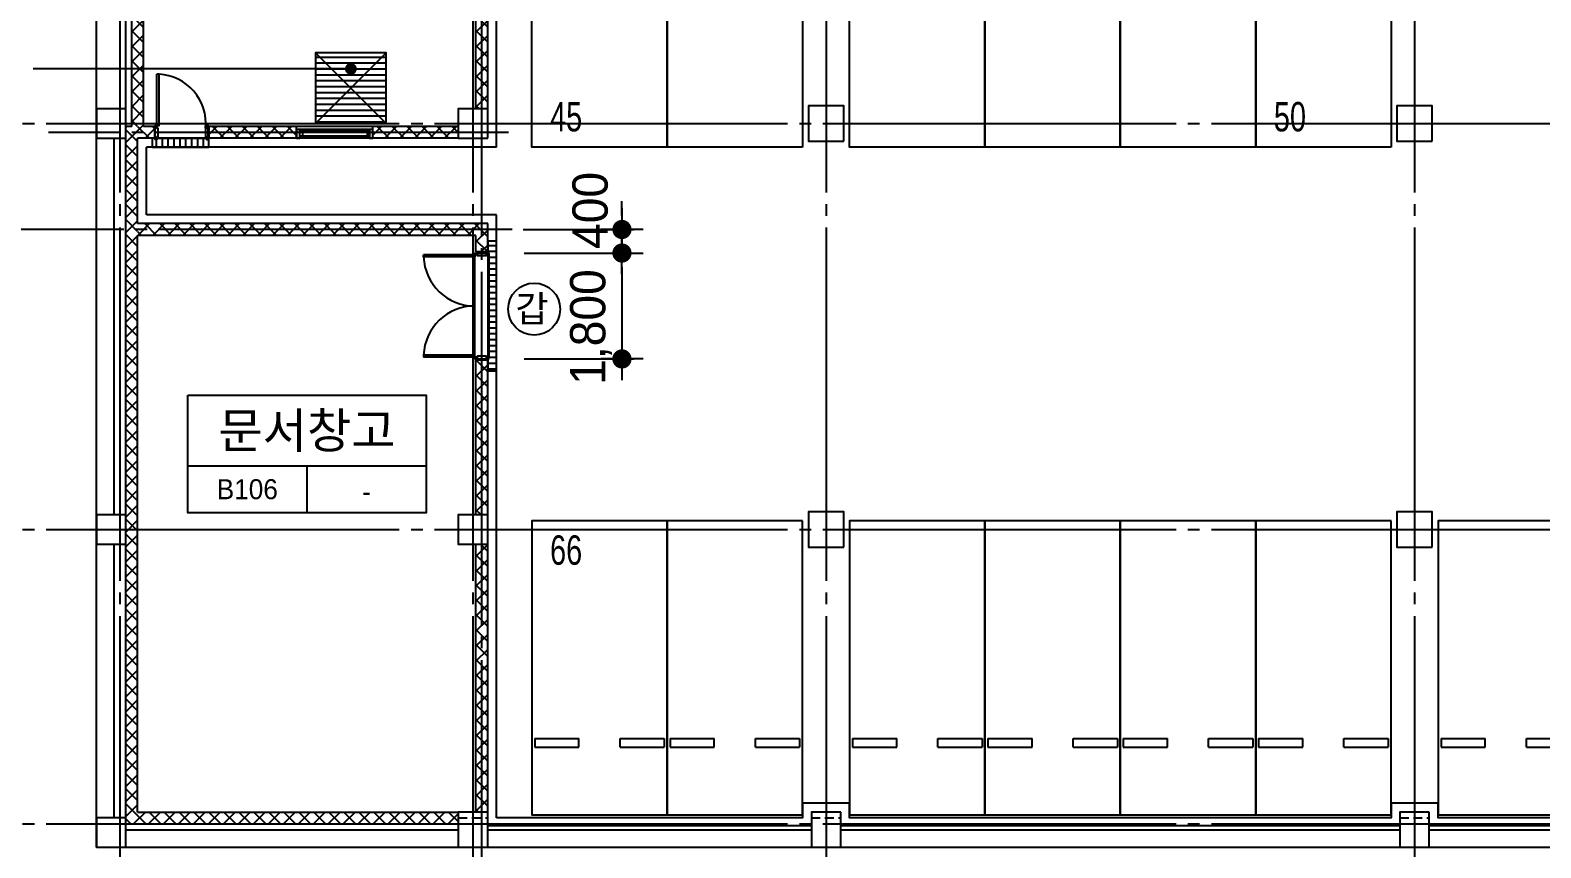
# Model space of a CAD drawing. Extents: x 13827183 to 13983685, y -1862231 to -1752052.
# Drawn here: x 13848936 to 13874605, y -1824785 to -1810890 of the extents above; entities that cross this region are included whole.
import ezdxf
from ezdxf.enums import TextEntityAlignment as Align

# ---------------------------------------------------------------- set-up
doc = ezdxf.new("R2010")
doc.units = 0
doc.header["$LTSCALE"] = 100
doc.header["$MEASUREMENT"] = 0
doc.header["$PDSIZE"] = -10
doc.linetypes.add('CEN', pattern=[66, 60, -2, 2, -2])
doc.linetypes.add('HID', pattern=[2.3, 1.5, -0.8])
doc.layers.get('0').update_dxf_attribs({"linetype": 'CONTINUOUS'})
doc.layers.get('Defpoints').update_dxf_attribs({"linetype": 'CONTINUOUS'})
for name, color, linetype in [('8', 8, 'CONTINUOUS'), ('_FIN', 5, 'CONTINUOUS'), ('CAR', 21, 'CONTINUOUS'), ('CAR-STOP', 5, 'CONTINUOUS'), ('CEN', 1, 'CEN'), ('DIM', 7, 'CONTINUOUS'), ('HAT', 5, 'CONTINUOUS'), ('open-tr', 9, 'CONTINUOUS'), ('SYM', 7, 'CONTINUOUS'), ('TEX', 3, 'CONTINUOUS'), ('TEXT', 2, 'CONTINUOUS'), ('TEXT1', 7, 'CONTINUOUS'), ('WA1', 2, 'CONTINUOUS'), ('WA2', 3, 'CONTINUOUS'), ('WALLBR', 3, 'CONTINUOUS'), ('WID', 4, 'CONTINUOUS'), ('지시선', 7, 'CONTINUOUS')]:
    doc.layers.add(name, color=color, linetype=linetype)
doc.styles.add('HY울를도M', font='HYWULM.TTF')
doc.styles.add('굴림', font='H2HDRM.TTF')
doc.styles.add('울릉도', font='HYWULM.TTF', dxfattribs={"height": 3})
doc.dimstyles.new('DIM50', dxfattribs={"dimscale": 50, "dimtxt": 3, "dimasz": 1.2, "dimexe": 1, "dimexo": 1, "dimgap": 0.6, "dimtad": 1, "dimdec": 4, "dimzin": 0, "dimdsep": 46, "dimlunit": 6, "dimtxsty": '굴림', "dimblk": 'DOTT', "dimcen": 0.09, "dimadec": 0, "dimazin": 0, "dimtfac": 1, "dimtdec": 4, "dimtofl": 0, "dimtmove": 2, "dimatfit": 2, "dimldrblk": 'DOTT', "dimfxl": 1, "dimtolj": 1, "dimtzin": 0, "dimarcsym": 0})
pattern_1 = [(45, (1315193.02, -3034316.96), (-127.2792206, 127.2792206), []), (135, (1315193.02, -3034316.96), (-127.2792206, -127.2792206), [])]

# ---------------------------------------------------------------- blocks, each defined once
blk = doc.blocks.new('CAR-STOP')
at = {"layer": 'CAR-STOP', "ltscale": 3}
for p, q in [((50, 3950), (50, 4100)), ((50, 4100), (800, 4100)), ((50, 3950), (800, 3950)), ((800, 4100), (800, 3950)), ((1500, 4100), (2250, 4100)), ((1500, 4100), (1500, 3950)), ((1500, 3950), (2250, 3950)), ((2250, 3950), (2250, 4100))]:
    blk.add_line(p, q, dxfattribs=at)
blk = doc.blocks.new('D1800')
at = {"layer": 'WID'}
for points in [[(105, 0), (-105, 0), (-105, -30), (-60, -30), (-60, -45), (90, -45), (90, -30), (135, -30), (135, 0), (105, 0)], [(135, -30), (135, -65), (1004, -65), (1004, -30)], [(135, -30), (1004, -30)], [(105, -1800), (-105, -1800), (-105, -1770), (-60, -1770), (-60, -1755), (90, -1755), (90, -1770), (135, -1770), (135, -1800), (105, -1800)], [(135, -1770), (135, -1735), (1004, -1735), (1004, -1770)], [(135, -1770), (1004, -1770)]]:
    blk.add_lwpolyline(points, dxfattribs=at)
for centre, start, end in [((135, -30), 270, 357.6944), ((135, -1770), 2.3056, 90)]:
    blk.add_arc(centre, 870, start, end, dxfattribs=at)
blk = doc.blocks.new('TT1')
at = {"layer": 'TEXT1'}
for p, q in [((-1013, -600), (1013, -600)), ((0, -600), (0, -1000))]:
    blk.add_line(p, q, dxfattribs=at)
blk.add_lwpolyline([(-1013, 0), (1013, 0), (1013, -1000), (-1013, -1000)], close=True, dxfattribs=at)
blk = doc.blocks.new('DOTT')
for p, q in [((0, 1.5), (0, -1.5)), ((-1.5, 0), (1.5, 0))]:
    blk.add_line(p, q)
at = {"color": 6, "const_width": 0.68}
blk.add_lwpolyline([(-0.34, 0, 1), (0.34, 0, 1)], format="xyb", close=True, dxfattribs=at)
blk = doc.blocks.new('*D125')
at = {"layer": 'Defpoints', "color": 0, "lineweight": -3}
for p in [(13856729, -1814677), (13856729, -1816477), (13858991, -1816477)]:
    blk.add_point(p, dxfattribs=at)
at = {"layer": 'DIM', "color": 7, "lineweight": -2}
for p, q in [((13857329, -1814677), (13859191, -1814677)), ((13858991, -1814917), (13858991, -1816237)), ((13857329, -1816477), (13859191, -1816477))]:
    blk.add_line(p, q, dxfattribs=at)
at = {"layer": 'DIM', "color": 7, "lineweight": -2, "xscale": 240, "yscale": 240, "zscale": 240}
for p, rotation in [((13858991, -1814677), 90), ((13858991, -1816477), 270)]:
    blk.add_blockref('DOTT', p, dxfattribs=dict(at, rotation=rotation))
at = {"layer": 'DIM', "color": 3, "insert": (13858465, -1815935), "char_height": 600, "attachment_point": 5, "rotation": 90, "style": '굴림'}
blk.add_mtext('\\A1;1,800', dxfattribs=at)
blk = doc.blocks.new('*D126')
at = {"layer": 'Defpoints', "color": 0, "lineweight": -3}
for p in [(13856710, -1814277), (13856729, -1814677), (13858991, -1814677)]:
    blk.add_point(p, dxfattribs=at)
at = {"layer": 'DIM', "color": 7, "lineweight": -2}
for p, q in [((13858991, -1814037), (13858991, -1813797)), ((13857310, -1814277), (13859191, -1814277)), ((13857329, -1814677), (13859191, -1814677)), ((13858991, -1814917), (13858991, -1815157))]:
    blk.add_line(p, q, dxfattribs=at)
at = {"layer": 'DIM', "color": 7, "lineweight": -2, "xscale": 240, "yscale": 240, "zscale": 240}
for p, rotation in [((13858991, -1814277), 270), ((13858991, -1814677), 90)]:
    blk.add_blockref('DOTT', p, dxfattribs=dict(at, rotation=rotation))
at = {"layer": 'DIM', "color": 3, "insert": (13858453, -1813953), "char_height": 600, "attachment_point": 5, "rotation": 90, "style": '굴림'}
blk.add_mtext('\\A1;400', dxfattribs=at)

msp = doc.modelspace()

# ---------------------------------------------------------------- hatches: boundary and pattern name
at = {"layer": 'HAT'}
h = msp.add_hatch(dxfattribs=at)
h.set_pattern_fill('_USER', color=256, scale=180, angle=45, style=0, double=1, pattern_type=0)
h.set_pattern_definition(pattern_1)
h.paths.add_polyline_path([(13850659.80992, -1797777.37395), (13850859.80992, -1797777.37395), (13850859.80992, -1807477.37395), (13850859.80992, -1812527.37395), (13850659.80992, -1812527.37395)])
at = {"layer": 'HAT', "lineweight": -3, "ltscale": 200}
h = msp.add_hatch(dxfattribs=at)
h.set_pattern_fill('_USER,N', color=256, scale=180, angle=45, style=0, double=1, pattern_type=0)
h.set_pattern_definition(pattern_1)
h.paths.add_polyline_path([(13856509.80992, -1810677.37395), (13856709.80992, -1810677.37395), (13856709.80992, -1812227.37395), (13856509.80992, -1812227.37395)])
at = {"layer": 'HAT'}
h = msp.add_hatch(dxfattribs=at)
h.set_pattern_fill('_USER,N', color=256, scale=100, style=0, pattern_type=0)
h.set_pattern_definition([(0, (8283996.37, -1433147.29), (0, 100), [])])
h.paths.add_polyline_path([(13853784.80992, -1812477.37395), (13854984.80992, -1812477.37395), (13854984.80992, -1811277.37395), (13853784.80992, -1811277.37395)])
at = {"layer": 'HAT', "lineweight": -3, "ltscale": 200}
h = msp.add_hatch(dxfattribs=at)
h.set_pattern_fill('_USER,N', color=256, scale=180, angle=45, style=0, double=1, pattern_type=0)
h.set_pattern_definition(pattern_1)
h.paths.add_polyline_path([(13850559.80992, -1812527.37395), (13851049.80992, -1812527.37395), (13851049.80992, -1812727.37395), (13850759.80992, -1812727.37395), (13850759.80992, -1824177.37395), (13856209.80992, -1824177.37395), (13856209.80992, -1824377.37395), (13850559.80992, -1824377.37395)])
at = {"layer": 'HAT'}
h = msp.add_hatch(dxfattribs=at)
h.set_pattern_fill('_USER,N', color=256, scale=100, angle=90, style=0, pattern_type=0)
h.set_pattern_definition([(90, (8786982.07, -1464347.29), (-100, 6e-15), [])])
h.paths.add_polyline_path([(13851969.80992, -1812727.37395), (13851009.80992, -1812727.46006), (13851009.80992, -1812877.46006), (13851969.80992, -1812877.37395)])
at = {"layer": 'HAT', "lineweight": -3, "ltscale": 200}
h = msp.add_hatch(dxfattribs=at)
h.set_pattern_fill('_USER,N', color=256, scale=180, angle=45, style=0, double=1, pattern_type=0)
h.set_pattern_definition(pattern_1)
h.paths.add_polyline_path([(13851969.80992, -1812527.37395), (13851969.80992, -1812727.37395), (13853459.80992, -1812727.37395), (13853459.80992, -1812527.37395)])
h = msp.add_hatch(dxfattribs=at)
h.set_pattern_fill('_USER,N', color=256, scale=180, angle=45, style=0, double=1, pattern_type=0)
h.set_pattern_definition(pattern_1)
h.paths.add_polyline_path([(13854759.80992, -1812527.37395), (13856209.80992, -1812527.37395), (13856209.80992, -1812727.37395), (13854759.80992, -1812727.37395)])
h = msp.add_hatch(dxfattribs=at)
h.set_pattern_fill('_USER,N', color=256, scale=180, angle=45, style=0, double=1, pattern_type=0)
h.set_pattern_definition(pattern_1)
h.paths.add_polyline_path([(13850759.80992, -1814177.43607), (13850759.80992, -1814377.43607), (13856509.80992, -1814377.43607), (13856509.80992, -1814657.43607), (13856710.07965, -1814647.3438), (13856709.80992, -1814177.43607)])
at = {"layer": 'HAT'}
h = msp.add_hatch(dxfattribs=at)
h.set_pattern_fill('_USER,N', color=256, scale=100, style=0, pattern_type=0)
h.set_pattern_definition([(0, (8770832.34, -1484747.34), (0, 100), [])])
h.paths.add_polyline_path([(13856860.07965, -1814477.42991), (13856710.07965, -1814477.42991), (13856710.07965, -1816677.42991), (13856860.07965, -1816677.42991)])
at = {"layer": 'HAT', "lineweight": -3, "ltscale": 200}
h = msp.add_hatch(dxfattribs=at)
h.set_pattern_fill('_USER,N', color=256, scale=180, angle=45, style=0, double=1, pattern_type=0)
h.set_pattern_definition(pattern_1)
h.paths.add_polyline_path([(13856509.79111, -1816497.43607), (13856709.78423, -1816497.43607), (13856709.79303, -1819127.37395), (13856509.80992, -1819127.37395)])
h = msp.add_hatch(dxfattribs=at)
h.set_pattern_fill('_USER,N', color=256, scale=180, angle=45, style=0, double=1, pattern_type=0)
h.set_pattern_definition(pattern_1)
h.paths.add_polyline_path([(13856509.80992, -1819627.37395), (13856709.7947, -1819627.37395), (13856709.80992, -1824177.37395), (13856509.80992, -1824177.37395)])

# ---------------------------------------------------------------- linework, layer by layer
at = {"layer": '8'}
for p, q in [((13856489.26236, -1816447.43607), (13856489.26236, -1814707.43607)), ((13856729.26236, -1814707.43607), (13856729.26236, -1816447.43607))]:
    msp.add_line(p, q, dxfattribs=at)
at = {"layer": '_FIN'}
for p, q in [((13856709.80992, -1824407.37395), (13862209.80992, -1824407.37395)), ((13862709.80992, -1824407.37395), (13872209.80992, -1824407.37395)), ((13872709.80992, -1824407.37395), (13882209.80992, -1824407.37395))]:
    msp.add_line(p, q, dxfattribs=at)
at = {"layer": 'CAR', "ltscale": 3}
for points in [[(13859759.80992, -1812877.37395), (13857459.80992, -1812877.37395), (13857459.80992, -1807877.37395), (13859759.80992, -1807877.37395)], [(13862059.80992, -1812877.37395), (13859759.80992, -1812877.37395), (13859759.80992, -1807877.37395), (13862059.80992, -1807877.37395)], [(13865159.80992, -1812877.37395), (13862859.80992, -1812877.37395), (13862859.80992, -1807877.37395), (13865159.80992, -1807877.37395)], [(13867459.80992, -1812877.37395), (13865159.80992, -1812877.37395), (13865159.80992, -1807877.37395), (13867459.80992, -1807877.37395)], [(13869759.80992, -1812877.37395), (13867459.80992, -1812877.37395), (13867459.80992, -1807877.37395), (13869759.80992, -1807877.37395)], [(13872059.80992, -1812877.37395), (13869759.80992, -1812877.37395), (13869759.80992, -1807877.37395), (13872059.80992, -1807877.37395)], [(13859759.80992, -1819227.37395), (13857459.80992, -1819227.37395), (13857459.80992, -1824227.37395), (13859759.80992, -1824227.37395)], [(13862059.80992, -1819227.37395), (13859759.80992, -1819227.37395), (13859759.80992, -1824227.37395), (13862059.80992, -1824227.37395)], [(13865159.80992, -1819227.37395), (13862859.80992, -1819227.37395), (13862859.80992, -1824227.37395), (13865159.80992, -1824227.37395)], [(13867459.80992, -1819227.37395), (13865159.80992, -1819227.37395), (13865159.80992, -1824227.37395), (13867459.80992, -1824227.37395)], [(13869759.80992, -1819227.37395), (13867459.80992, -1819227.37395), (13867459.80992, -1824227.37395), (13869759.80992, -1824227.37395)], [(13872059.80992, -1819227.37395), (13869759.80992, -1819227.37395), (13869759.80992, -1824227.37395), (13872059.80992, -1824227.37395)], [(13875159.80992, -1819227.37395), (13872859.80992, -1819227.37395), (13872859.80992, -1824227.37395), (13875159.80992, -1824227.37395)]]:
    msp.add_lwpolyline(points, close=True, dxfattribs=at)
at = {"layer": 'CEN', "linetype": 'CEN'}
for p, q in [((13850459.80992, -1768045.95467), (13850459.80992, -1852077.37395)), ((13856459.80992, -1768045.95467), (13856459.80992, -1852077.37395)), ((13862459.80992, -1768045.95467), (13862459.80992, -1852077.37395)), ((13872459.80992, -1768045.95467), (13872459.80992, -1852077.37395)), ((13856609.80992, -1827594.95868), (13856609.80992, -1806891.95868)), ((13842606.80992, -1812477.37395), (13938970.80992, -1812477.37395)), ((13857063.02394, -1812627.37395), (13849248.02394, -1812627.37395)), ((13857124.02394, -1814277.43607), (13842006.80992, -1814277.43607)), ((13842606.80992, -1819377.37395), (13938970.80992, -1819377.37395)), ((13842606.80992, -1824377.37395), (13938970.80992, -1824377.37395))]:
    msp.add_line(p, q, dxfattribs=at)
at = {"layer": 'Defpoints'}
msp.add_line((13851049.80992, -1812727.37395), (13851969.80992, -1812727.37395), dxfattribs=at)
at = {"layer": 'open-tr'}
for p, q in [((13856859.80992, -1812877.37395), (13856859.80992, -1807827.37395)), ((13850909.80992, -1814027.43607), (13850909.80992, -1812877.37395)), ((13856859.80992, -1812877.37395), (13850909.80992, -1812877.37395)), ((13856860.57735, -1814027.43607), (13850909.80992, -1814027.43607)), ((13856859.77781, -1824277.37395), (13856860.57735, -1814027.43607))]:
    msp.add_line(p, q, dxfattribs=at)
for points in [[(13851969.80992, -1812727.37395), (13851009.80992, -1812727.46006), (13851009.80992, -1812877.46006), (13851969.80992, -1812877.37395)], [(13856860.07965, -1814477.42991), (13856710.07965, -1814477.42991), (13856710.07965, -1816677.42991), (13856860.07965, -1816677.42991)]]:
    msp.add_lwpolyline(points, close=True, dxfattribs=at)
msp.add_lwpolyline([(13890809.80992, -1834277.37395), (13890809.80992, -1831777.37395), (13890559.80992, -1831777.37395), (13890559.80992, -1824277.37395), (13882859.80992, -1824277.37395), (13882859.80992, -1824027.37395), (13882059.80992, -1824027.37395), (13882059.80992, -1824277.37395), (13872859.80992, -1824277.37395), (13872859.80992, -1824027.37395), (13872059.80992, -1824027.37395), (13872059.80992, -1824277.37395), (13862859.80992, -1824277.37395), (13862859.80992, -1824027.37395), (13862059.80992, -1824027.37395), (13862059.80992, -1824277.37395), (13856859.77781, -1824277.37395)], dxfattribs=at)
at = {"layer": 'SYM', "color": 6}
for p, q in [((13854984.80992, -1812477.37395), (13853784.80992, -1811277.37395)), ((13854984.80992, -1811277.37395), (13853784.80992, -1812477.37395))]:
    msp.add_line(p, q, dxfattribs=at)
msp.add_lwpolyline([(13853784.80992, -1812477.37395), (13854984.80992, -1812477.37395), (13854984.80992, -1811277.37395), (13853784.80992, -1811277.37395)], close=True, dxfattribs=at)
at = {"layer": 'TEX', "lineweight": -3, "ltscale": 200}
for p, q in [((13856709.80992, -1814177.43607), (13850759.80992, -1814177.43607)), ((13856709.80992, -1814657.43607), (13856709.80992, -1814177.43607)), ((13856509.80992, -1814377.43607), (13850759.80992, -1814377.43607)), ((13856509.80992, -1814657.43607), (13856509.80992, -1814377.43607)), ((13856509.80992, -1819127.37395), (13856509.79111, -1816497.43607)), ((13856709.80992, -1824177.37395), (13856709.78423, -1816497.43607)), ((13856509.80992, -1824177.37395), (13856509.80992, -1819627.37395))]:
    msp.add_line(p, q, dxfattribs=at)
at = {"layer": 'TEXT1'}
msp.add_line((13854384.80992, -1811547.28811), (13848987.02394, -1811547.28811), dxfattribs=at)
at = {"layer": 'TEXT1', "const_width": 100}
msp.add_lwpolyline([(13854384.80992, -1811597.28811, 1), (13854384.80992, -1811497.28811, 1)], format="xyb", close=True, dxfattribs=at)
at = {"layer": 'WA1'}
for p, q in [((13850059.80992, -1824777.37395), (13850059.80992, -1774877.37395)), ((13850559.80992, -1812227.37395), (13850559.80992, -1775227.37395)), ((13850359.80992, -1819127.37395), (13850359.80992, -1812727.37395)), ((13850359.80992, -1824277.37395), (13850359.80992, -1819627.37395)), ((13850559.80992, -1824477.37395), (13856209.80992, -1824477.37395)), ((13856709.80992, -1824477.37395), (13862209.80992, -1824477.37395)), ((13862709.80992, -1824477.37395), (13872209.80992, -1824477.37395)), ((13872709.80992, -1824477.37395), (13882209.80992, -1824477.37395)), ((13850059.80992, -1824777.37395), (13890059.80992, -1824777.37395))]:
    msp.add_line(p, q, dxfattribs=at)
at = {"layer": 'WA1', "color": 5, "linetype": 'HID'}
for p, q in [((13850559.80992, -1819627.37395), (13850559.80992, -1819127.37395)), ((13856209.80992, -1824277.37395), (13856709.80992, -1824277.37395)), ((13862209.80992, -1824277.37395), (13862709.80992, -1824277.37395)), ((13872209.80992, -1824277.37395), (13872709.80992, -1824277.37395))]:
    msp.add_line(p, q, dxfattribs=at)
at = {"layer": 'WA1'}
for points in [[(13850559.80992, -1812727.37395), (13850559.80992, -1812227.37395), (13850059.80992, -1812227.37395), (13850059.80992, -1812727.37395)], [(13856709.80992, -1812727.37395), (13856709.80992, -1812227.37395), (13856209.80992, -1812227.37395), (13856209.80992, -1812727.37395)], [(13862759.80992, -1812777.37395), (13862759.80992, -1812177.37395), (13862159.80992, -1812177.37395), (13862159.80992, -1812777.37395)], [(13872759.80992, -1812777.37395), (13872759.80992, -1812177.37395), (13872159.80992, -1812177.37395), (13872159.80992, -1812777.37395)], [(13850559.80992, -1819627.37395), (13850559.80992, -1819127.37395), (13850059.80992, -1819127.37395), (13850059.80992, -1819627.37395)], [(13856709.80992, -1819627.37395), (13856709.80992, -1819127.37395), (13856209.80992, -1819127.37395), (13856209.80992, -1819627.37395)], [(13862759.80992, -1819677.37395), (13862759.80992, -1819077.37395), (13862159.80992, -1819077.37395), (13862159.80992, -1819677.37395)], [(13872759.80992, -1819677.37395), (13872759.80992, -1819077.37395), (13872159.80992, -1819077.37395), (13872159.80992, -1819677.37395)], [(13850559.80992, -1824777.37395), (13850559.80992, -1824277.37395), (13850059.80992, -1824277.37395), (13850059.80992, -1824777.37395)], [(13856709.80992, -1824177.37395), (13856209.80992, -1824177.37395), (13856209.80992, -1824777.37395), (13856709.80992, -1824777.37395)], [(13862709.80992, -1824177.37395), (13862209.80992, -1824177.37395), (13862209.80992, -1824777.37395), (13862709.80992, -1824777.37395)], [(13872709.80992, -1824177.37395), (13872209.80992, -1824177.37395), (13872209.80992, -1824777.37395), (13872709.80992, -1824777.37395)]]:
    msp.add_lwpolyline(points, close=True, dxfattribs=at)
at = {"layer": 'WA2'}
for p, q in [((13850659.80992, -1812527.37395), (13850559.80992, -1812527.37395)), ((13851049.80992, -1812727.37395), (13850759.80992, -1812727.37395)), ((13851049.80992, -1812527.37395), (13850859.80992, -1812527.37395)), ((13851049.80992, -1812727.37395), (13851009.80992, -1812727.37395)), ((13851049.80992, -1812527.37395), (13851049.80992, -1812727.37395)), ((13851969.80992, -1812527.37395), (13851969.80992, -1812727.37395))]:
    msp.add_line(p, q, dxfattribs=at)
at = {"layer": 'WALLBR'}
for p, q in [((13850659.80992, -1812527.37395), (13850659.80992, -1779827.37395)), ((13850859.80992, -1812527.37395), (13850859.80992, -1807677.37395)), ((13856509.80992, -1812227.37395), (13856509.80992, -1810677.37395)), ((13856709.80992, -1812227.37395), (13856709.80992, -1810677.37395)), ((13850559.80992, -1819377.37395), (13850559.80992, -1812727.37395)), ((13850759.80992, -1814177.43607), (13850759.80992, -1812727.37395)), ((13853459.80992, -1812527.37395), (13851969.80992, -1812527.37395)), ((13853459.80992, -1812727.37395), (13851969.80992, -1812727.37395)), ((13853459.80992, -1812727.37395), (13853459.80992, -1812527.37395)), ((13856209.80992, -1812527.37395), (13854759.80992, -1812527.37395)), ((13854759.80992, -1812727.37395), (13854759.80992, -1812527.37395)), ((13856209.80992, -1812727.37395), (13854759.80992, -1812727.37395)), ((13850759.80992, -1824177.37395), (13850759.80992, -1814377.43607)), ((13850559.80992, -1824377.37395), (13850559.80992, -1819377.37395)), ((13850759.80992, -1824177.37395), (13856209.80992, -1824177.37395)), ((13850559.80992, -1824377.37395), (13856209.80992, -1824377.37395))]:
    msp.add_line(p, q, dxfattribs=at)
at = {"layer": 'WALLBR', "ltscale": 3}
for p, q in [((13856709.80992, -1814657.43607), (13856509.80992, -1814657.43607)), ((13856709.78423, -1816497.43607), (13856509.79111, -1816497.43607))]:
    msp.add_line(p, q, dxfattribs=at)
at = {"layer": 'WID', "color": 8}
for p, q in [((13854759.80992, -1812527.37395), (13853459.80992, -1812527.37395)), ((13854759.80992, -1812577.37395), (13853459.80992, -1812577.37395)), ((13854759.80992, -1812727.37395), (13853459.80992, -1812727.37395)), ((13854699.80992, -1812612.37395), (13853519.80992, -1812612.37395)), ((13854699.80992, -1812692.37395), (13853519.80992, -1812692.37395))]:
    msp.add_line(p, q, dxfattribs=at)
at = {"layer": 'WID'}
for points in [[(13851089.80992, -1812507.37395), (13851124.80992, -1812507.37395), (13851124.80992, -1811638.07826), (13851089.80992, -1811638.07826)], [(13851089.80992, -1812507.37395), (13851089.80992, -1811638.07826)], [(13851059.80992, -1812717.37395), (13851059.80992, -1812507.37395), (13851089.80992, -1812507.37395), (13851089.80992, -1812552.37395), (13851104.80992, -1812552.37395), (13851104.80992, -1812702.37395), (13851089.80992, -1812702.37395), (13851089.80992, -1812747.37395), (13851059.80992, -1812747.37395), (13851059.80992, -1812717.37395)], [(13851959.80992, -1812717.37395), (13851959.80992, -1812507.37395), (13851929.80992, -1812507.37395), (13851929.80992, -1812552.37395), (13851914.80992, -1812552.37395), (13851914.80992, -1812702.37395), (13851929.80992, -1812702.37395), (13851929.80992, -1812747.37395), (13851959.80992, -1812747.37395), (13851959.80992, -1812717.37395)]]:
    msp.add_lwpolyline(points, dxfattribs=at)
for points in [[(13853519.80992, -1812577.37395), (13853459.80992, -1812577.37395), (13853459.80992, -1812727.37395), (13853519.80992, -1812727.37395)], [(13853519.80992, -1812612.37395), (13853559.80992, -1812612.37395), (13853559.80992, -1812692.37395), (13853519.80992, -1812692.37395)], [(13854699.80992, -1812612.37395), (13854659.80992, -1812612.37395), (13854659.80992, -1812692.37395), (13854699.80992, -1812692.37395)], [(13854759.80992, -1812577.37395), (13854699.80992, -1812577.37395), (13854699.80992, -1812727.37395), (13854759.80992, -1812727.37395)]]:
    msp.add_lwpolyline(points, close=True, dxfattribs=at)
msp.add_arc((13851082.06196, -1812473.46357), 836.47834, 354.58687144, 87.070641607, dxfattribs=at)
at = {"layer": '지시선'}
msp.add_circle((13857499.80992, -1815630.24378), 441.72564, dxfattribs=at)

# ---------------------------------------------------------------- block references
at = {"layer": '8', "rotation": 180}
msp.add_blockref('D1800', (13856624.26236, -1816477.43607), dxfattribs=at)
at = {"layer": 'CAR-STOP', "xscale": -1, "rotation": 180}
for p in [(13857459.80992, -1818977.37395), (13859759.80992, -1818977.37395), (13862859.80992, -1818977.37395), (13865159.80992, -1818977.37395), (13867459.80992, -1818977.37395), (13869759.80992, -1818977.37395), (13872859.80992, -1818977.37395)]:
    msp.add_blockref('CAR-STOP', p, dxfattribs=at)
at = {"layer": 'TEXT1', "xscale": 2, "yscale": 2, "zscale": 2}
msp.add_blockref('TT1', (13853638.02394, -1817091.11868), dxfattribs=at)

# ---------------------------------------------------------------- texts
at = {"layer": 'TEXT', "style": 'HY울를도M', "width": 0.75}
for s, p in [('45', (13857769.61846, -1812609.81813)), ('50', (13870069.61846, -1812609.81813)), ('66', (13857769.61846, -1819975.23339))]:
    msp.add_text(s, height=500, dxfattribs=at).set_placement(p)
at = {"layer": 'TEXT1', "style": '울릉도'}
msp.add_text('갑', height=450, dxfattribs=at).set_placement((13857179.62154, -1815849.668))
msp.add_text('문서창고', height=600, dxfattribs=at).set_placement((13853638.02394, -1817992.69883), align=Align.CENTER)
at = {"layer": 'TEXT1', "color": 2, "style": '울릉도'}
msp.add_text('B106', height=340, dxfattribs=at).set_placement((13852624.52803, -1818690.95868), align=Align.MIDDLE_CENTER)
at = {"layer": 'TEXT1', "style": '울릉도'}
msp.add_text('-', height=340, dxfattribs=at).set_placement((13854651.51985, -1818732.95868), align=Align.MIDDLE_CENTER)

# ---------------------------------------------------------------- dimensions: what is measured, and where the dimension line sits
at = {"layer": 'DIM'}
for base, p1, p2, picture, middle in [((13858991.02394, -1814677.43607), (13856709.80992, -1814277.43607), (13856729.26236, -1814677.43607), '*D126', (13858453.02394, -1813952.95868)), ((13858991.02394, -1816477.43607), (13856729.26236, -1814677.43607), (13856729.26236, -1816477.43607), '*D125', (13858465.02394, -1815934.95868))]:
    dim = msp.add_linear_dim(base=base, p1=p1, p2=p2, angle=90, dimstyle='DIM50', override={"dimscale": 200, "dimexo": 3}, dxfattribs=at)
    dim.commit()
    dim.dimension.update_dxf_attribs({"geometry": picture, "text_midpoint": middle, "dimtype": 128})

doc.saveas('drawing.dxf')
